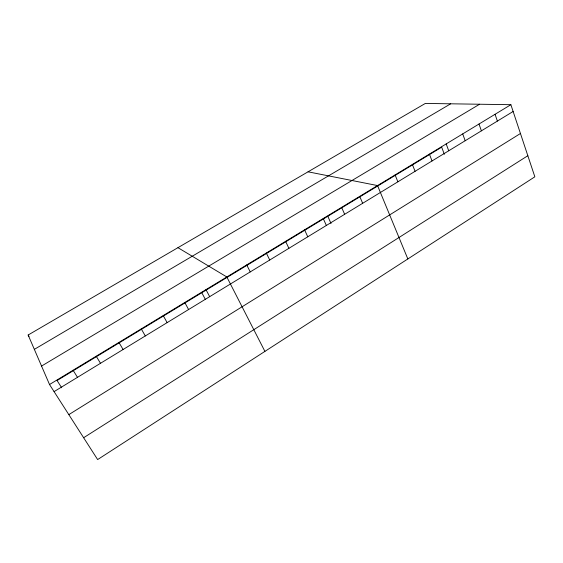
<?xml version="1.0" encoding="UTF-8"?>
<svg xmlns="http://www.w3.org/2000/svg" width="563" height="563" viewBox="0 0 563 563"><rect width="100%" height="100%" fill="white"/><g stroke="black" fill="none" stroke-linecap="round" stroke-linejoin="round"><path stroke-width="0.84" d="M83.634 437.725L527.834 155.712M68.827 414.628L520.451 133.501M54.076 391.623L513.125 111.481M49.523 384.522L510.873 104.697L534.85 176.81L97.638 459.57L49.523 384.522L28.15 335.013L425.339 103.43L510.873 104.697M41.549 366.063L479.592 104.232M34.343 349.363L450.667 103.803M308.052 171.814L377.548 185.565L407.837 258.952M177.95 247.671L226.833 276.975L264.913 351.389M28.15 335.013L29.002 336.357M61.684 387.773L57.081 380.532L441.681 147.175L444.341 154.29M73.07 370.236L77.49 377.337M96.203 356.21L100.496 363.297M118.927 342.424L123.093 349.503M141.257 328.883L145.303 335.949M163.207 315.569L167.134 322.627M184.777 302.486L188.591 309.53M201.8 292.725L205.354 299.446M205.981 289.621L209.682 296.659M246.735 264.906L250.232 271.915M266.32 253.026L269.719 260.022M285.596 241.337L288.896 248.318M304.569 229.831L307.771 236.798M323.239 218.5L326.35 225.46M327.814 216.262L331.023 223.483M341.621 207.353L344.647 214.299M359.722 196.374L362.656 203.306M395.099 174.924L397.865 181.814M412.383 164.438L415.072 171.314M429.414 154.107L432.025 160.969M446.192 143.931L448.725 150.778M462.716 133.91L465.179 140.736M479.007 124.029L481.393 130.841M495.053 114.296L497.375 121.087"/></g></svg>
